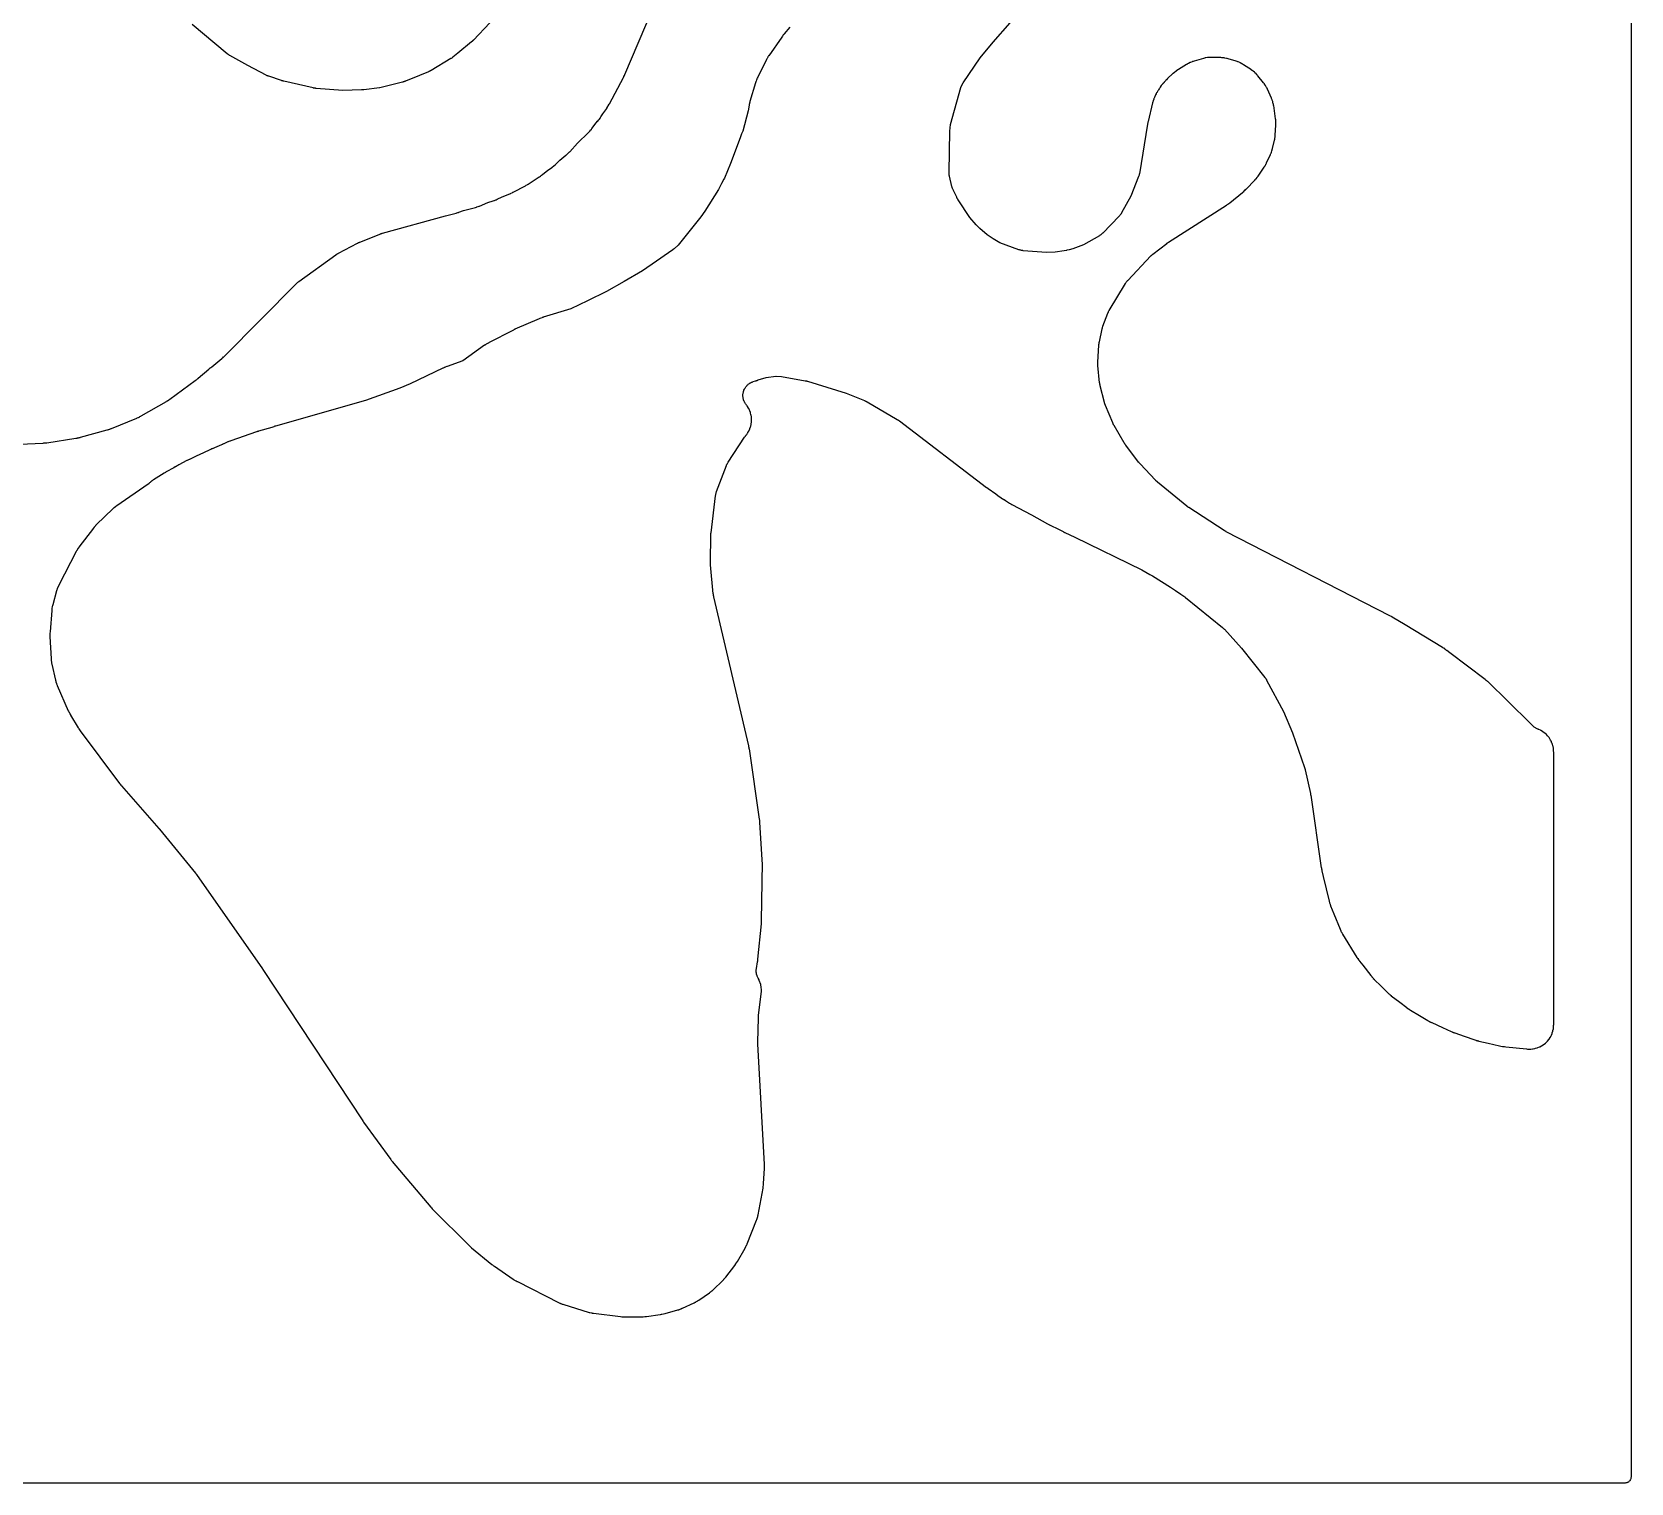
# Model space of a CAD drawing. Header units: millimetres. Extents: x 0 to 300, y 0 to 300.
# Drawn here: x 134.6 to 300, y -0.1 to 150 of the extents above; entities that cross this region are included whole.
import ezdxf

# ---------------------------------------------------------------- set-up
doc = ezdxf.new("R2010")
doc.units = ezdxf.units.MM
doc.layers.add('CUT', color=7, linetype='CONTINUOUS')

msp = doc.modelspace()

# ---------------------------------------------------------------- linework, layer by layer
at = {"layer": 'CUT'}
for points in [[(300.0102, 298.5625), (300.0102, 1.4375), (300.0102, 0.5522), (300.0066, 0.4788), (299.998, 0.4206), (299.9837, 0.3635), (299.9639, 0.3082), (299.9387, 0.255), (299.9085, 0.2046), (299.8735, 0.1573), (299.834, 0.1137), (299.7904, 0.0743), (299.7432, 0.0392), (299.6927, 0.009), (299.6396, -0.0162), (299.5842, -0.036), (299.5271, -0.0503), (299.469, -0.0589), (299.3955, -0.0625), (298.5102, -0.0625), (1.4375, -0.0625)], [(132.5501, 107.3446), (135.7163, 107.4875), (135.7321, 107.4884), (135.8351, 107.4958), (135.8509, 107.4971), (135.855, 107.4975), (135.9797, 107.5097), (135.9955, 107.5115), (136.0976, 107.5242), (136.1133, 107.5264), (139.13, 107.9831), (139.1473, 107.9859), (139.2593, 108.0063), (139.2765, 108.0096), (139.3157, 108.0179), (139.3183, 108.0185), (139.3672, 108.0288), (139.4163, 108.0392), (139.4189, 108.0398), (139.4581, 108.0482), (139.4752, 108.0521), (139.5859, 108.079), (139.6029, 108.0834), (142.3773, 108.8447), (142.395, 108.8498), (142.5094, 108.885), (142.5269, 108.8907), (142.6691, 108.9393), (142.6865, 108.9455), (142.7985, 108.9877), (142.8157, 108.9944), (142.817, 108.995), (145.4455, 110.0774), (145.4634, 110.0852), (145.5791, 110.1373), (145.5967, 110.1456), (145.7396, 110.2156), (145.757, 110.2245), (145.869, 110.284), (145.8861, 110.2934), (148.506, 111.7962), (148.5067, 111.7965), (148.521, 111.805), (148.6131, 111.8613), (148.6272, 111.8702), (148.7408, 111.944), (148.7546, 111.9532), (148.8435, 112.0145), (148.857, 112.0242), (151.4896, 113.9498), (151.5005, 113.958), (151.5708, 114.012), (151.5816, 114.0204), (151.6061, 114.0401), (151.6078, 114.0414), (151.6541, 114.0787), (151.6683, 114.0901), (151.6689, 114.0906), (151.6945, 114.1112), (151.705, 114.1198), (151.7728, 114.1769), (151.7831, 114.1858), (152.87, 115.1447), (153.0282, 115.2505), (153.0529, 115.268), (153.1003, 115.3033), (153.1124, 115.3125), (153.1898, 115.3732), (153.2016, 115.3827), (154.2284, 116.2311), (154.2396, 116.2406), (154.3121, 116.3036), (154.3231, 116.3134), (154.4121, 116.3946), (154.4229, 116.4047), (154.4922, 116.4711), (154.5027, 116.4815), (161.9676, 124.0005), (161.9769, 124.0098), (161.9989, 124.0313), (161.9994, 124.0317), (162.0017, 124.0339), (162.0503, 124.0779), (162.0672, 124.0927), (162.0914, 124.1125), (162.1567, 124.1637), (162.1851, 124.1851), (166.0328, 126.9632), (166.0458, 126.9724), (166.0764, 126.9937), (166.0896, 127.0027), (166.1056, 127.0134), (166.1189, 127.0221), (166.15, 127.0422), (166.1635, 127.0507), (166.179, 127.0603), (166.1926, 127.0685), (166.2244, 127.0875), (166.2382, 127.0955), (166.255, 127.1051), (166.2689, 127.1129), (166.3014, 127.1307), (166.3154, 127.1383), (168.279, 128.1703), (168.2893, 128.1756), (168.3136, 128.188), (168.3241, 128.1932), (168.3368, 128.1995), (168.3474, 128.2046), (168.3719, 128.2164), (168.3825, 128.2213), (168.3947, 128.2269), (168.4053, 128.2318), (168.4302, 128.2428), (168.4409, 128.2475), (168.454, 128.2532), (168.4648, 128.2577), (168.4899, 128.2681), (168.5008, 128.2725), (170.6686, 129.1387), (170.676, 129.1414), (170.6877, 129.1456), (170.715, 129.1553), (170.7268, 129.1593), (170.7403, 129.1639), (170.7521, 129.1678), (170.7797, 129.1767), (170.7915, 129.1804), (170.806, 129.1848), (170.8179, 129.1884), (170.8458, 129.1965), (170.8577, 129.1999), (177.3562, 130.999), (178.4579, 131.2731), (178.4683, 131.2758), (178.5403, 131.2951), (178.5514, 131.2981), (178.6408, 131.3239), (178.6516, 131.3272), (178.7219, 131.3489), (178.7334, 131.3525), (179.2442, 131.5217), (180.4714, 131.8614), (180.4877, 131.8662), (180.593, 131.8986), (180.6092, 131.9038), (180.7402, 131.9482), (180.7562, 131.9539), (180.8596, 131.9922), (180.8754, 131.9983), (181.7581, 132.3541), (182.2873, 132.5293), (182.3053, 132.5356), (182.4213, 132.5781), (182.4391, 132.585), (182.5829, 132.6429), (182.6004, 132.6503), (182.7135, 132.7002), (182.7308, 132.7081), (183.2333, 132.9487), (184.0182, 133.2651), (184.0322, 133.271), (184.1231, 133.3103), (184.137, 133.3165), (184.2498, 133.3688), (184.2636, 133.3754), (184.3523, 133.4193), (184.3659, 133.4262), (185.6299, 134.092), (185.6419, 134.0985), (185.7194, 134.1415), (185.7312, 134.1483), (185.8273, 134.2046), (185.8389, 134.2116), (185.9144, 134.2582), (185.9259, 134.2655), (187.0762, 135.0121), (187.0903, 135.0215), (187.1812, 135.0843), (187.1951, 135.0941), (187.3069, 135.1761), (187.3205, 135.1863), (187.4077, 135.2541), (187.421, 135.2647), (187.9575, 135.7066), (188.4239, 136.0347), (188.4329, 136.0411), (188.4953, 136.0868), (188.5046, 136.0937), (188.545, 136.1245), (188.5641, 136.1397), (188.5783, 136.1514), (188.5842, 136.1561), (188.7014, 136.2533), (188.7192, 136.2686), (188.7496, 136.2958), (188.7578, 136.3033), (188.8137, 136.3554), (188.8227, 136.3639), (189.2001, 136.7302), (189.8311, 137.2499), (189.8471, 137.2636), (189.9496, 137.3542), (189.9651, 137.3684), (190.0896, 137.4865), (190.1046, 137.5013), (190.2005, 137.5989), (190.215, 137.6141), (191.0421, 138.5174), (192.1739, 139.6156), (192.183, 139.6246), (192.2412, 139.6835), (192.2501, 139.6927), (192.2844, 139.7289), (192.3015, 139.7478), (192.4102, 139.873), (192.4266, 139.8926), (192.4576, 139.9316), (192.4655, 139.9416), (192.5158, 140.0076), (192.5234, 140.0178), (192.9445, 140.5949), (193.106, 140.7713), (193.1171, 140.7838), (193.1881, 140.8657), (193.1988, 140.8785), (193.24, 140.9289), (193.2604, 140.9553), (193.3881, 141.1304), (193.4071, 141.1579), (193.4424, 141.2125), (193.4513, 141.2266), (193.5077, 141.3192), (193.5161, 141.3336), (193.634, 141.54), (194.0436, 142.1014), (194.0559, 142.1188), (194.1334, 142.2335), (194.1451, 142.2513), (194.2372, 142.3985), (194.2482, 142.4168), (194.3175, 142.5367), (194.3278, 142.5553), (195.7803, 145.2899), (195.7863, 145.3016), (195.8249, 145.3782), (195.8307, 145.3901), (195.877, 145.4873), (195.8825, 145.4993), (195.9177, 145.5776), (195.923, 145.5897), (198.773, 152.3254)], [(213.007, 150.4855), (212.4084, 149.8026), (212.3975, 149.7897), (212.3273, 149.705), (212.3167, 149.6918), (212.2316, 149.5829), (212.2214, 149.5694), (212.1561, 149.4808), (212.1463, 149.4671), (210.8037, 147.5331), (210.7978, 147.5245), (210.7573, 147.4638), (210.7513, 147.4547), (210.7254, 147.4145), (210.7134, 147.3949), (210.6404, 147.2711), (210.6295, 147.2518), (210.6112, 147.218), (210.6063, 147.2088), (210.5731, 147.1447), (210.5678, 147.1343), (210.5534, 147.1051), (210.5471, 147.0932), (210.541, 147.0812), (209.6482, 145.2736), (209.647, 145.2711), (209.6304, 145.2375), (209.6248, 145.2259), (209.5894, 145.1502), (209.5841, 145.1385), (209.5638, 145.0925), (209.5539, 145.0688), (209.493, 144.9132), (209.4841, 144.889), (209.4678, 144.8415), (209.4637, 144.8292), (209.4383, 144.7496), (209.4346, 144.7373), (208.8684, 142.8223), (208.864, 142.8063), (208.8363, 142.7023), (208.8323, 142.6862), (208.8012, 142.5547), (208.7976, 142.5385), (208.7757, 142.4331), (208.7726, 142.4168), (208.6679, 141.8318), (208.1163, 139.7604), (208.0283, 139.5245), (208.0045, 139.4608), (207.8512, 139.0499), (206.8614, 136.3977), (206.2379, 134.899), (206.1775, 134.7832), (205.9339, 134.3158), (205.8318, 134.1199), (205.6108, 133.6958), (204.2047, 131.4611), (203.7786, 130.8748), (201.4525, 127.9667), (201.0317, 127.5715), (200.9166, 127.4903), (200.8987, 127.4777), (200.4496, 127.161), (199.2075, 126.2848), (197.7483, 125.2894), (195.8589, 124.18), (194.0249, 123.1612), (192.0757, 122.1869), (190.3522, 121.3859), (187.4902, 120.4945), (187.4751, 120.4896), (187.377, 120.4561), (187.362, 120.4508), (187.24, 120.4056), (187.2251, 120.3998), (187.129, 120.3612), (187.1143, 120.3551), (187.0542, 120.3291), (187.0528, 120.3285), (184.5593, 119.2503), (184.5506, 119.2465), (184.4903, 119.2193), (184.481, 119.215), (184.4064, 119.1798), (184.4028, 119.1781), (184.3989, 119.1762), (184.3899, 119.1718), (184.3314, 119.143), (184.3218, 119.1382), (181.8893, 117.8855), (181.8881, 117.8848), (181.8565, 117.8686), (181.8473, 117.8637), (181.7832, 117.8293), (181.7737, 117.8241), (181.7321, 117.8008), (181.7123, 117.7891), (181.5901, 117.7144), (181.5714, 117.7025), (181.5395, 117.6813), (181.5309, 117.6754), (181.4717, 117.6346), (181.4621, 117.6279), (181.4466, 117.6168), (181.4374, 117.6107), (181.4194, 117.5982), (179.1768, 115.9915), (177.5323, 115.4095), (177.5149, 115.403), (177.4026, 115.3594), (177.3855, 115.3524), (177.2826, 115.3086), (177.2489, 115.2954), (177.2281, 115.2867), (177.1922, 115.2711), (177.1825, 115.2667), (177.1159, 115.2362), (177.1052, 115.2311), (173.7265, 113.5995), (172.6447, 113.1571), (169.0954, 111.904), (159.7817, 109.2362), (159.7749, 109.2342), (159.7273, 109.2199), (159.72, 109.2177), (159.6609, 109.1992), (159.6537, 109.1969), (159.6072, 109.1817), (159.5996, 109.1791), (159.3947, 109.109), (158.0332, 108.7171), (158.0257, 108.7149), (157.9737, 108.6992), (157.9657, 108.6967), (157.9012, 108.6763), (157.8934, 108.6737), (157.8427, 108.6568), (157.8344, 108.654), (155.1691, 107.7245), (155.1568, 107.7201), (155.0776, 107.6905), (155.0655, 107.6859), (154.9668, 107.6466), (154.9548, 107.6416), (154.8769, 107.6087), (154.865, 107.6035), (154.4359, 107.4106), (154.4319, 107.4092), (154.4183, 107.4039), (154.3078, 107.3601), (154.2944, 107.3545), (154.2073, 107.3175), (154.1939, 107.3116), (153.4876, 106.9905), (153.3211, 106.9283), (153.3075, 106.9231), (153.2199, 106.8879), (153.2065, 106.8823), (153.0976, 106.8355), (153.0843, 106.8296), (152.9985, 106.7902), (152.9853, 106.784), (152.3438, 106.4706), (152.3346, 106.4664), (151.5876, 106.1308), (151.5775, 106.1261), (151.5076, 106.0931), (151.4969, 106.0879), (151.4416, 106.0605), (150.8721, 105.8016), (150.8627, 105.7972), (150.7977, 105.7663), (150.7877, 105.7615), (150.7075, 105.7215), (150.6978, 105.7165), (150.6349, 105.6838), (150.6246, 105.6783), (149.8, 105.2279), (149.6924, 105.1754), (149.6814, 105.1698), (149.6101, 105.1332), (149.5992, 105.1275), (149.5108, 105.0796), (149.5, 105.0737), (149.4303, 105.0341), (149.4196, 105.028), (149.2605, 104.9333), (148.4657, 104.4992), (148.458, 104.4949), (148.4045, 104.4647), (148.3963, 104.46), (148.3303, 104.4213), (148.3223, 104.4165), (148.2706, 104.3851), (148.2622, 104.3799), (147.1786, 103.697), (147.166, 103.6888), (147.0846, 103.6346), (147.0722, 103.6261), (147.0242, 103.5924), (147, 103.5745), (146.9382, 103.5262), (146.9079, 103.504), (146.8629, 103.4674), (146.8481, 103.4559), (146.8026, 103.4166), (146.7519, 103.3681), (146.7261, 103.3451), (146.6848, 103.3043), (146.6823, 103.3016), (146.6652, 103.2852), (146.6238, 103.2415), (146.6194, 103.2363), (143.3621, 101.0011), (143.3521, 100.994), (143.287, 100.9473), (143.277, 100.94), (143.2385, 100.9112), (143.219, 100.896), (143.0949, 100.7949), (143.0761, 100.7789), (143.0401, 100.747), (143.0309, 100.7388), (142.9721, 100.6844), (142.9631, 100.676), (141.2813, 99.0591), (141.2736, 99.0515), (141.2197, 98.9978), (141.2117, 98.9897), (141.1771, 98.9538), (141.1607, 98.9362), (141.061, 98.8243), (141.046, 98.8068), (141.0204, 98.7758), (141.0136, 98.7674), (140.9668, 98.7085), (140.9593, 98.6988), (139.4544, 96.7228), (139.4466, 96.7123), (139.3968, 96.6439), (139.3892, 96.6333), (139.3602, 96.5915), (139.3458, 96.5698), (139.2554, 96.4269), (139.2419, 96.4046), (139.2166, 96.3605), (139.2103, 96.3491), (139.1698, 96.2748), (139.1637, 96.2633), (137.3703, 92.7952), (137.3634, 92.7814), (137.3197, 92.6913), (137.3131, 92.6773), (137.2883, 92.6226), (137.2763, 92.5942), (137.2031, 92.4079), (137.1925, 92.3789), (137.1734, 92.3219), (137.1687, 92.3072), (137.1394, 92.2115), (137.135, 92.1967), (136.7377, 90.771), (136.734, 90.757), (136.7109, 90.6656), (136.7075, 90.6515), (136.695, 90.5963), (136.6892, 90.5679), (136.6564, 90.3825), (136.652, 90.3538), (136.6449, 90.2976), (136.6432, 90.2832), (136.6336, 90.1895), (136.6323, 90.1751), (136.4589, 87.9712), (136.4577, 87.9523), (136.4519, 87.8292), (136.4513, 87.8103), (136.449, 87.6558), (136.449, 87.6368), (136.451, 87.5136), (136.4516, 87.4947), (136.562, 85.1894), (136.5628, 85.176), (136.569, 85.0891), (136.57, 85.0757), (136.5749, 85.0236), (136.578, 84.9969), (136.6018, 84.8243), (136.6061, 84.7979), (136.6155, 84.7463), (136.6181, 84.7332), (136.6358, 84.6478), (136.6387, 84.6347), (137.021, 82.9772), (137.0242, 82.9636), (137.0466, 82.876), (137.0502, 82.8626), (137.0649, 82.8102), (137.073, 82.7836), (137.1298, 82.6119), (137.1391, 82.5857), (137.1586, 82.5349), (137.1637, 82.522), (137.198, 82.4383), (137.2034, 82.4255), (138.3514, 79.8005), (138.3596, 79.7824), (138.4152, 79.6661), (138.424, 79.6483), (138.4984, 79.5048), (138.5079, 79.4873), (138.5709, 79.3749), (138.5809, 79.3578), (139.3843, 78.0311), (139.3919, 78.0189), (139.4423, 77.94), (139.4502, 77.928), (139.5158, 77.8306), (139.5239, 77.8187), (139.578, 77.7424), (139.5865, 77.7307), (143.6458, 72.2838), (143.6534, 72.2738), (143.7033, 72.2097), (143.7111, 72.1999), (143.7755, 72.1207), (143.7835, 72.111), (143.836, 72.049), (143.8442, 72.0396), (147.7303, 67.643), (147.7384, 67.6337), (147.7464, 67.6245), (147.7562, 67.6131), (147.7626, 67.6057), (147.7723, 67.5942), (147.7769, 67.5887), (147.7801, 67.5849), (147.788, 67.5753), (147.7913, 67.5712), (151.5095, 63.0112), (151.5137, 63.0059), (151.5236, 62.9937), (151.5278, 62.9884), (151.5378, 62.9758), (151.5429, 62.9692), (151.5547, 62.954), (151.5598, 62.9474), (151.5656, 62.9398), (151.5706, 62.9332), (151.5821, 62.9177), (151.5871, 62.911), (151.5895, 62.9076), (151.5953, 62.8997), (151.6087, 62.881), (151.6143, 62.873), (158.4455, 53.1067), (158.4534, 53.0954), (158.4602, 53.0855), (158.4647, 53.0788), (158.4756, 53.0627), (158.4802, 53.0557), (168.8062, 37.3884), (168.8097, 37.3831), (168.8346, 37.3462), (168.8385, 37.3406), (168.87, 37.2949), (168.8739, 37.2894), (168.8992, 37.2536), (168.9034, 37.2478), (171.7002, 33.3957), (171.7063, 33.3875), (171.7493, 33.3304), (171.756, 33.3216), (171.8109, 33.2514), (171.8176, 33.243), (171.862, 33.1883), (171.8694, 33.1794), (175.8441, 28.4677), (175.8528, 28.4577), (175.9095, 28.3934), (175.9183, 28.3836), (175.9913, 28.3045), (176.0003, 28.2949), (176.0598, 28.2331), (176.0691, 28.2237), (179.8164, 24.5014), (179.8264, 24.4917), (179.8922, 24.4293), (179.9025, 24.4198), (179.9869, 24.3434), (179.9973, 24.3342), (180.0659, 24.2749), (180.0766, 24.2659), (182.1624, 22.5478), (182.1726, 22.5396), (182.2397, 22.4868), (182.2501, 22.4788), (182.3357, 22.4143), (182.3462, 22.4065), (182.4155, 22.3567), (182.4263, 22.3492), (184.3616, 21.0209), (184.3785, 21.0097), (184.4899, 20.9387), (184.5072, 20.928), (184.6498, 20.8437), (184.6675, 20.8337), (184.7834, 20.7704), (184.8014, 20.7609), (189.1283, 18.5848), (189.1395, 18.5793), (189.2126, 18.5444), (189.2239, 18.5391), (189.2683, 18.5191), (189.2912, 18.5093), (189.4414, 18.4488), (189.4647, 18.44), (189.5106, 18.4237), (189.5224, 18.4196), (189.5993, 18.3941), (189.6111, 18.3903), (192.1203, 17.6146), (192.133, 17.6108), (192.2162, 17.5871), (192.229, 17.5836), (192.2793, 17.5705), (192.3052, 17.5643), (192.4741, 17.5281), (192.5003, 17.5231), (192.5515, 17.5145), (192.5646, 17.5124), (192.6502, 17.4999), (192.6634, 17.4982), (195.4688, 17.1528), (195.4872, 17.1508), (195.6072, 17.1398), (195.6257, 17.1384), (195.7767, 17.1292), (195.7952, 17.1284), (195.9157, 17.1248), (195.9342, 17.1245), (197.6432, 17.1265), (197.6634, 17.1269), (197.7949, 17.1315), (197.8151, 17.1325), (197.9798, 17.1438), (198, 17.1456), (198.1308, 17.159), (198.1509, 17.1614), (199.5755, 17.3566), (199.5959, 17.3597), (199.7288, 17.3826), (199.7491, 17.3865), (199.9147, 17.421), (199.9349, 17.4255), (200.0658, 17.4576), (200.0859, 17.4628), (201.4032, 17.8337), (201.4148, 17.8371), (201.4899, 17.8599), (201.5014, 17.8635), (201.5463, 17.8781), (201.5691, 17.886), (201.7162, 17.9406), (201.7387, 17.9494), (201.7823, 17.9676), (201.7934, 17.9723), (201.8652, 18.004), (201.8762, 18.009), (203.1071, 18.5816), (203.1187, 18.5872), (203.1942, 18.6243), (203.2057, 18.6301), (203.2506, 18.6534), (203.2733, 18.6658), (203.419, 18.7495), (203.4412, 18.7629), (203.4839, 18.79), (203.4947, 18.797), (203.5647, 18.8435), (203.5754, 18.8508), (204.6632, 19.6076), (204.6722, 19.614), (204.7349, 19.6594), (204.7441, 19.6662), (204.7846, 19.6967), (204.8038, 19.7118), (204.9217, 19.8084), (204.9396, 19.8236), (204.9701, 19.8507), (204.9783, 19.8581), (205.0346, 19.9099), (205.0436, 19.9184), (206.0533, 20.8869), (206.0609, 20.8943), (206.1132, 20.9463), (206.1209, 20.9541), (206.1546, 20.9889), (206.1705, 21.0059), (206.2676, 21.1141), (206.2822, 21.131), (206.3071, 21.1609), (206.3138, 21.1691), (206.3595, 21.226), (206.3668, 21.2353), (207.2875, 22.43), (207.2993, 22.4458), (207.3735, 22.5489), (207.3847, 22.565), (207.4736, 22.6974), (207.4842, 22.7138), (207.5516, 22.8216), (207.5617, 22.8383), (208.3758, 24.2402), (208.381, 24.2494), (208.4171, 24.3141), (208.4224, 24.3238), (208.4453, 24.3667), (208.4559, 24.3876), (208.5195, 24.5189), (208.5289, 24.5394), (208.5446, 24.5752), (208.5488, 24.5849), (208.577, 24.6525), (208.5815, 24.6635), (209.5448, 27.104), (209.55, 27.1176), (209.5825, 27.2062), (209.5873, 27.2198), (209.6055, 27.2735), (209.6142, 27.3012), (209.6661, 27.4825), (209.6735, 27.5106), (209.6864, 27.5657), (209.6896, 27.5799), (209.7089, 27.6722), (209.7117, 27.6865), (210.2185, 30.4344), (210.2216, 30.4531), (210.2401, 30.5751), (210.2427, 30.5939), (210.2611, 30.7476), (210.2631, 30.7665), (210.2738, 30.8895), (210.2752, 30.9084), (210.3619, 32.4626), (210.3626, 32.479), (210.3657, 32.5861), (210.3659, 32.6026), (210.366, 32.737), (210.3658, 32.7535), (210.3629, 32.8605), (210.3623, 32.877), (209.6866, 45.3551), (209.6862, 45.3619), (209.6855, 45.3779), (209.6852, 45.3848), (209.6845, 45.4012), (209.6843, 45.4096), (209.6837, 45.4292), (209.6835, 45.4377), (209.6833, 45.4474), (209.6831, 45.4558), (209.6829, 45.4756), (209.6829, 45.484), (209.6829, 45.4884), (209.6829, 45.4983), (209.6831, 45.5216), (209.6833, 45.5316), (209.7355, 48.0426), (209.7358, 48.0541), (209.7367, 48.0807), (209.7372, 48.0921), (209.7378, 48.1058), (209.7384, 48.1171), (209.74, 48.1435), (209.7407, 48.1547), (209.7416, 48.1678), (209.7425, 48.1791), (209.7447, 48.2055), (209.7458, 48.2168), (209.7471, 48.2306), (209.7483, 48.2419), (209.7511, 48.2682), (209.7524, 48.2794), (210.0263, 50.5175), (210.028, 50.5326), (210.0375, 50.6312), (210.0388, 50.6464), (210.043, 50.7057), (210.0444, 50.7362), (210.0483, 50.9314), (210.0465, 50.9923), (210.0308, 51.1843), (210.0228, 51.2447), (209.9877, 51.4341), (209.9736, 51.4933), (209.9195, 51.6782), (209.8995, 51.7357), (209.8269, 51.9141), (209.8012, 51.9693), (209.698, 52.1637), (209.679, 52.2016), (209.6459, 52.2718), (209.6135, 52.3501), (209.5943, 52.4031), (209.5693, 52.484), (209.5552, 52.5387), (209.538, 52.6216), (209.5291, 52.6773), (209.5197, 52.7615), (209.5161, 52.8178), (209.5146, 52.9024), (209.5163, 52.9588), (209.5229, 53.0433), (209.5325, 53.1203), (209.5387, 53.1622), (209.6543, 53.8295), (209.6599, 53.8622), (209.6607, 53.8668), (209.666, 53.8989), (209.6668, 53.9036), (209.6685, 53.9149), (209.6701, 53.9257), (209.6801, 53.9977), (209.6815, 54.0082), (209.6859, 54.0447), (209.6867, 54.052), (209.6912, 54.0935), (209.6919, 54.1004), (210.0454, 57.7692), (210.0465, 57.7815), (210.0525, 57.8614), (210.0533, 57.8737), (210.0589, 57.9742), (210.0594, 57.9865), (210.0622, 58.0667), (210.0625, 58.079), (210.0625, 58.0791), (210.1459, 64.11), (210.146, 64.1208), (210.1457, 64.1959), (210.1455, 64.2075), (210.1433, 64.3011), (210.1429, 64.3125), (210.1398, 64.3864), (210.1392, 64.3985), (209.8963, 68.2723), (209.8954, 68.2847), (209.8887, 68.3646), (209.8876, 68.3769), (209.8771, 68.4771), (209.8757, 68.4894), (209.8658, 68.569), (209.8641, 68.5812), (208.8027, 75.8528), (208.8007, 75.8655), (208.7869, 75.9476), (208.7846, 75.9602), (208.7651, 76.0629), (208.7626, 76.0755), (208.7453, 76.157), (208.7425, 76.1695), (205.1251, 91.5933), (205.1218, 91.6078), (205.1144, 91.6418), (205.1114, 91.6564), (205.1078, 91.6742), (205.105, 91.6888), (205.0988, 91.723), (205.0962, 91.7377), (205.0919, 91.7637), (205.0896, 91.7785), (205.0845, 91.8129), (205.0824, 91.8276), (205.08, 91.8456), (205.0782, 91.8604), (205.0742, 91.895), (205.0727, 91.9098), (204.7792, 94.898), (204.778, 94.9111), (204.7755, 94.9417), (204.7745, 94.9548), (204.7734, 94.9708), (204.7726, 94.9839), (204.7709, 95.0146), (204.7703, 95.0277), (204.7694, 95.051), (204.7689, 95.0641), (204.7682, 95.0948), (204.768, 95.108), (204.7678, 95.124), (204.7678, 95.1371), (204.7679, 95.1678), (204.768, 95.181), (204.8209, 97.9578), (204.8212, 97.9694), (204.822, 97.9963), (204.8225, 98.0078), (204.8231, 98.0219), (204.8237, 98.0334), (204.8252, 98.0603), (204.826, 98.0718), (204.8274, 98.0922), (204.8283, 98.1037), (204.8305, 98.1306), (204.8316, 98.1421), (204.8329, 98.1561), (204.8341, 98.1676), (204.837, 98.1944), (204.8383, 98.2058), (205.3059, 102.0313), (205.3076, 102.0446), (205.3106, 102.0666), (205.3195, 102.1195), (205.3372, 102.2085), (205.3459, 102.2477), (205.3469, 102.2517), (205.3573, 102.2905), (205.3829, 102.3776), (205.3995, 102.4286), (205.407, 102.4495), (205.4116, 102.4621), (206.4241, 105.1529), (206.4286, 105.1646), (206.4362, 105.1841), (206.4559, 105.2305), (206.4915, 105.308), (206.508, 105.3421), (206.5097, 105.3455), (206.5276, 105.3788), (206.5696, 105.4531), (206.5955, 105.4963), (206.6068, 105.5139), (206.6137, 105.5245), (208.312, 108.095), (208.3174, 108.103), (208.3264, 108.1164), (208.3489, 108.148), (208.388, 108.2008), (208.4056, 108.2239), (208.4452, 108.2738), (208.4481, 108.2775), (208.4679, 108.3029), (208.471, 108.3069), (208.5112, 108.3593), (208.5264, 108.3801), (208.6221, 108.5168), (208.6364, 108.5382), (208.6368, 108.5388), (208.6518, 108.5636), (208.7442, 108.7251), (208.7705, 108.7768), (208.8458, 108.9441), (208.867, 108.9981), (208.9258, 109.1719), (208.9417, 109.2277), (208.9834, 109.4064), (208.9939, 109.4635), (209.0181, 109.6454), (209.023, 109.7032), (209.0296, 109.8865), (209.0288, 109.9446), (209.0177, 110.1277), (209.0113, 110.1854), (208.9825, 110.3666), (208.9706, 110.4234), (208.9245, 110.601), (208.9072, 110.6564), (208.844, 110.8286), (208.8215, 110.8821), (208.742, 111.0475), (208.7143, 111.0985), (208.6193, 111.2554), (208.5868, 111.3035), (208.5749, 111.3195), (208.5684, 111.3282), (208.5378, 111.3692), (208.5216, 111.3908), (208.4637, 111.4684), (208.4413, 111.5), (208.433, 111.5114), (208.4175, 111.5323), (208.3672, 111.6075), (208.3363, 111.6591), (208.2939, 111.7389), (208.2683, 111.7934), (208.2341, 111.877), (208.2141, 111.9338), (208.1885, 112.0204), (208.1743, 112.0789), (208.1575, 112.1677), (208.1492, 112.2273), (208.1414, 112.3173), (208.1392, 112.3775), (208.1404, 112.4678), (208.1442, 112.5279), (208.1545, 112.6177), (208.1643, 112.677), (208.1836, 112.7653), (208.1993, 112.8234), (208.2273, 112.9094), (208.2488, 112.9656), (208.2853, 113.0482), (208.3123, 113.102), (208.3569, 113.1806), (208.3892, 113.2314), (208.4414, 113.3051), (208.4786, 113.3524), (208.538, 113.4206), (208.5797, 113.4639), (208.6457, 113.5257), (208.6916, 113.5646), (208.7633, 113.6195), (208.8129, 113.6536), (208.8898, 113.7011), (208.9426, 113.73), (209.0239, 113.7695), (209.0793, 113.793), (209.1641, 113.8242), (209.2107, 113.8386), (209.2125, 113.8392), (209.4472, 113.9129), (209.5016, 113.9329), (209.5545, 113.9553), (209.6053, 113.974), (209.6175, 113.9784), (209.6462, 113.9885), (209.6585, 113.9927), (209.6731, 113.9976), (209.6853, 114.0016), (209.714, 114.0107), (209.7263, 114.0145), (210.5363, 114.2603), (211.5308, 114.3896), (211.5419, 114.391), (211.557, 114.3928), (211.5621, 114.3932), (212.1131, 114.3623), (214.5935, 113.9369), (214.6035, 113.9351), (214.6269, 113.9308), (214.637, 113.9289), (214.6492, 113.9266), (214.6592, 113.9246), (214.6712, 113.9221), (214.6817, 113.9196), (214.6931, 113.9169), (214.7061, 113.9136), (214.7174, 113.9107), (214.7438, 113.9038), (214.7551, 113.9007), (214.7689, 113.8969), (214.7801, 113.8938), (214.8063, 113.8861), (214.8175, 113.8828), (218.8196, 112.6634), (220.7235, 111.8729), (220.7374, 111.867), (220.7698, 111.8529), (220.7836, 111.8468), (220.8004, 111.8391), (220.8142, 111.8327), (220.8461, 111.8176), (220.8597, 111.811), (220.8752, 111.8032), (220.8887, 111.7964), (220.9201, 111.7802), (220.9335, 111.7731), (220.9497, 111.7643), (220.963, 111.757), (220.9938, 111.7398), (221.001, 111.7356), (224.0925, 109.9306), (224.1044, 109.9235), (224.1321, 109.9068), (224.1439, 109.8996), (224.1582, 109.8906), (224.1699, 109.8832), (224.197, 109.8656), (224.2086, 109.858), (224.2218, 109.8491), (224.2332, 109.8413), (224.2598, 109.8229), (224.2712, 109.8149), (224.2849, 109.8051), (224.2961, 109.797), (224.3221, 109.7778), (224.3332, 109.7694), (233.3482, 102.8931), (233.3542, 102.8886), (233.3957, 102.8578), (233.4021, 102.8531), (233.4543, 102.8153), (233.4607, 102.8107), (233.5024, 102.7814), (233.5092, 102.7767), (234.3046, 102.2337), (234.6927, 101.9366), (234.7103, 101.9237), (234.826, 101.8416), (234.844, 101.8293), (234.9927, 101.7318), (235.0111, 101.7202), (235.1325, 101.6467), (235.1513, 101.6358), (235.309, 101.5481), (235.6051, 101.3459), (235.6192, 101.3366), (235.7109, 101.2776), (235.7252, 101.2688), (235.8424, 101.198), (235.8569, 101.1895), (235.9518, 101.1358), (235.9665, 101.1278), (237.9886, 100.0568), (239.6524, 99.1309), (239.6593, 99.1271), (239.7069, 99.1014), (239.7143, 99.0975), (239.7742, 99.0663), (239.7815, 99.0625), (239.8291, 99.0385), (239.8369, 99.0346), (240.838, 98.5477), (241.2587, 98.3249), (241.265, 98.3216), (241.3087, 98.2991), (241.3155, 98.2957), (241.3704, 98.2683), (241.377, 98.265), (241.4207, 98.2439), (241.4278, 98.2405), (242.4807, 97.7487), (249.3961, 94.3852), (250.2426, 93.9052), (250.4447, 93.7906), (250.4499, 93.7877), (250.5085, 93.7544), (252.3759, 92.5941), (252.8888, 92.2362), (253.4448, 91.8482), (253.8464, 91.5679), (253.93, 91.5096), (257.7451, 88.4157), (257.7504, 88.4114), (257.7626, 88.4013), (257.7649, 88.3994), (257.7883, 88.3794), (257.8344, 88.3384), (257.85, 88.3241), (257.8711, 88.3035), (257.9259, 88.2479), (257.9489, 88.2236), (259.7163, 86.2899), (262.1421, 83.2327), (262.1515, 83.2206), (262.1732, 83.1922), (262.1824, 83.18), (262.1935, 83.165), (262.2025, 83.1526), (262.2233, 83.1235), (262.2321, 83.111), (262.2391, 83.1007), (262.243, 83.0945), (262.2509, 83.0816), (262.2692, 83.0513), (262.2769, 83.0383), (262.2861, 83.0223), (262.2936, 83.0091), (262.3108, 82.9782), (262.3181, 82.9649), (264.0427, 79.7425), (265.0055, 77.5227), (266.2346, 73.9329), (266.2386, 73.9208), (266.2478, 73.8927), (266.2517, 73.8806), (266.2562, 73.8659), (266.2599, 73.8537), (266.2683, 73.8254), (266.2718, 73.8132), (266.2758, 73.7992), (266.2791, 73.7869), (266.2867, 73.7584), (266.2899, 73.7461), (266.2936, 73.7311), (266.2966, 73.7188), (266.3007, 73.7012), (266.8426, 71.2469), (266.844, 71.2405), (266.8472, 71.2254), (266.8486, 71.2189), (266.8517, 71.2037), (266.8533, 71.1958), (266.8569, 71.1773), (266.8584, 71.1694), (266.8601, 71.1603), (266.8616, 71.1523), (266.8649, 71.1337), (266.8662, 71.1258), (266.8669, 71.1218), (266.8685, 71.1123), (266.8719, 71.0903), (266.8734, 71.0808), (267.973, 63.5746), (267.9751, 63.5614), (267.9896, 63.4758), (267.992, 63.4627), (268.0126, 63.3556), (268.0152, 63.3425), (268.0335, 63.2576), (268.0365, 63.2446), (268.1747, 62.6662), (268.7863, 60.0981), (268.7888, 60.0878), (268.8073, 60.0158), (268.8102, 60.005), (268.8232, 59.9581), (268.8299, 59.9355), (268.8744, 59.7961), (268.8797, 59.7807), (268.883, 59.7702), (268.8904, 59.7487), (268.9038, 59.7116), (268.9076, 59.7016), (268.9341, 59.6325), (268.9385, 59.6213), (269.2784, 58.7852), (269.9145, 57.213), (269.9193, 57.2014), (269.9514, 57.1267), (269.9565, 57.1153), (269.9767, 57.0707), (269.9875, 57.0482), (270.0034, 57.0168), (270.0047, 57.014), (270.0339, 56.9564), (270.0608, 56.9031), (270.0622, 56.9006), (270.0775, 56.8703), (270.0892, 56.8484), (270.1128, 56.8061), (270.119, 56.7953), (270.1598, 56.7258), (270.1662, 56.7152), (271.6553, 54.2949), (271.6643, 54.2807), (271.724, 54.1895), (271.7334, 54.1755), (271.8115, 54.0632), (271.8213, 54.0495), (271.8331, 54.0335), (271.8415, 54.0218), (271.9076, 53.9325), (271.9179, 53.9189), (272.2547, 53.4896), (273.0886, 52.4228), (273.1007, 52.4078), (273.181, 52.3116), (273.1936, 52.297), (273.223, 52.2641), (273.225, 52.2618), (273.2383, 52.2468), (273.2982, 52.1796), (273.3076, 52.1694), (273.3302, 52.1441), (273.3434, 52.1299), (273.4302, 52.0389), (273.4438, 52.0251), (274.1699, 51.312), (274.8203, 50.6701), (274.8337, 50.6573), (274.9218, 50.5756), (274.9355, 50.5632), (274.9603, 50.5416), (274.9697, 50.5333), (275.0258, 50.4845), (275.0492, 50.4641), (275.0532, 50.4608), (275.0833, 50.4347), (275.0974, 50.4228), (275.1902, 50.347), (275.2047, 50.3356), (276.078, 49.667), (276.8123, 49.1024), (276.8261, 49.0921), (276.9161, 49.0269), (276.9301, 49.017), (276.9562, 48.9992), (276.9648, 48.9932), (277.0201, 48.9557), (277.0455, 48.9384), (277.0495, 48.9357), (277.08, 48.915), (277.0943, 48.9056), (277.1879, 48.8459), (277.2024, 48.8369), (278.1392, 48.2759), (278.9963, 47.7606), (279.0105, 47.7523), (279.1035, 47.6998), (279.1179, 47.6919), (279.1453, 47.6774), (279.1536, 47.6729), (279.2134, 47.6414), (279.2364, 47.6292), (279.2396, 47.6276), (279.2719, 47.6106), (279.2865, 47.6032), (279.3821, 47.5561), (279.3969, 47.549), (280.499, 47.0432), (281.389, 46.6331), (281.4026, 46.6271), (281.4916, 46.5887), (281.5054, 46.583), (281.5332, 46.5718), (281.5392, 46.5693), (281.5838, 46.5515), (281.6182, 46.5376), (281.6229, 46.5358), (281.6521, 46.5242), (281.666, 46.5188), (281.7567, 46.4851), (281.7707, 46.4801), (282.7515, 46.1431), (283.84, 45.7673), (283.8549, 45.7624), (283.9516, 45.7318), (283.9665, 45.7273), (283.9992, 45.7179), (284.0032, 45.7167), (284.0331, 45.7081), (284.089, 45.692), (284.0965, 45.69), (284.1259, 45.6815), (284.141, 45.6774), (284.2394, 45.652), (284.2546, 45.6483), (285.2363, 45.4219), (286.4001, 45.1515), (286.4182, 45.1475), (286.5361, 45.1239), (286.5544, 45.1206), (286.7032, 45.0955), (286.7215, 45.0928), (286.7421, 45.09), (286.7474, 45.0891), (286.7664, 45.0863), (286.8303, 45.0779), (286.8407, 45.0765), (286.8464, 45.0758), (286.8906, 45.07), (286.9097, 45.0678), (287.077, 45.0513), (289.186, 44.8293), (289.2007, 44.8279), (289.2965, 44.8202), (289.3112, 44.8192), (289.3689, 44.816), (289.3984, 44.8151), (289.5879, 44.8139), (289.647, 44.8165), (289.8331, 44.8337), (289.8916, 44.842), (290.0751, 44.8775), (290.1325, 44.8915), (290.3117, 44.9449), (290.3674, 44.9645), (290.5404, 45.0352), (290.594, 45.0602), (290.7592, 45.1476), (290.81, 45.1778), (290.9658, 45.281), (291.0134, 45.3161), (291.1583, 45.4341), (291.2023, 45.4737), (291.3348, 45.6054), (291.3747, 45.6491), (291.4936, 45.7932), (291.529, 45.8406), (291.6332, 45.9958), (291.6637, 46.0464), (291.7521, 46.2111), (291.7775, 46.2645), (291.8493, 46.437), (291.8693, 46.4926), (291.9237, 46.6714), (291.9381, 46.7288), (291.9747, 46.912), (291.9835, 46.9705), (292.0021, 47.1591), (292.0043, 47.1886), (292.0071, 47.2462), (292.0077, 47.261), (292.01, 47.3571), (292.0102, 47.3718), (292.0102, 75.4954), (292.0101, 75.5096), (292.0079, 75.6022), (292.0073, 75.6164), (292.0047, 75.672), (292.0027, 75.7004), (291.9854, 75.8822), (291.9773, 75.9386), (291.9433, 76.1155), (291.9298, 76.1709), (291.8792, 76.3437), (291.8606, 76.3976), (291.7938, 76.5649), (291.7702, 76.6167), (291.6878, 76.7769), (291.6594, 76.8263), (291.5622, 76.978), (291.5292, 77.0244), (291.4181, 77.1662), (291.3808, 77.2093), (291.2567, 77.3399), (291.2156, 77.3792), (291.0797, 77.4975), (291.0349, 77.5328), (290.8884, 77.6376), (290.8406, 77.6685), (290.6848, 77.7589), (290.6342, 77.7851), (290.4683, 77.8614), (290.4421, 77.8727), (290.4275, 77.8786), (290.4171, 77.8828), (290.3557, 77.9081), (290.3161, 77.9256), (290.2443, 77.9593), (290.1677, 77.9998), (290.1182, 78.0292), (290.0459, 78.0769), (289.9994, 78.111), (289.932, 78.1654), (289.8728, 78.2182), (289.8412, 78.2478), (287.0433, 80.9933), (285.4338, 82.595), (285.4192, 82.609), (285.3233, 82.6983), (285.3083, 82.7118), (285.1842, 82.8196), (285.1688, 82.8326), (285.0671, 82.9152), (285.0512, 82.9277), (285.0407, 82.9356), (285.0341, 82.9412), (284.9367, 83.0198), (284.9216, 83.0317), (281.2512, 85.8077), (280.9557, 86.0317), (280.9433, 86.0409), (280.9371, 86.0453), (280.8482, 86.1126), (280.8356, 86.1218), (280.7529, 86.181), (280.7401, 86.19), (280.6344, 86.2616), (280.6213, 86.2702), (280.5357, 86.325), (280.5224, 86.3333), (276.6298, 88.6837), (275.2961, 89.4942), (275.2875, 89.4994), (275.2268, 89.5348), (275.2175, 89.5402), (275.1411, 89.583), (275.1318, 89.5881), (275.0709, 89.6209), (275.0609, 89.6262), (258.1406, 98.319), (258.1306, 98.3242), (258.1075, 98.3365), (258.0976, 98.3418), (258.0855, 98.3484), (258.0757, 98.3538), (258.0529, 98.3667), (258.0431, 98.3723), (258.0319, 98.3787), (258.0222, 98.3844), (257.9997, 98.3978), (257.99, 98.4037), (257.9783, 98.4108), (257.9688, 98.4167), (257.9466, 98.4307), (257.9371, 98.4368), (254.2721, 100.8092), (254.2615, 100.8161), (254.237, 100.8325), (254.2265, 100.8396), (254.2138, 100.8484), (254.2034, 100.8556), (254.1793, 100.8727), (254.169, 100.8801), (254.1573, 100.8886), (254.1471, 100.8962), (254.1235, 100.9139), (254.1135, 100.9216), (254.1013, 100.931), (254.0913, 100.9389), (254.0682, 100.9573), (254.0584, 100.9652), (251.023, 103.4549), (251.0119, 103.4641), (250.9862, 103.4859), (250.9752, 103.4953), (250.962, 103.5069), (250.9512, 103.5165), (250.9262, 103.5392), (250.9156, 103.5489), (250.9034, 103.5602), (250.893, 103.5702), (250.8687, 103.5936), (250.8584, 103.6037), (250.8459, 103.6161), (250.8358, 103.6264), (250.8123, 103.6506), (250.8023, 103.661), (249.2269, 105.3337), (249.2187, 105.3424), (249.1999, 105.363), (249.1918, 105.3719), (249.1821, 105.3828), (249.1742, 105.3918), (249.1558, 105.4129), (249.148, 105.422), (249.1391, 105.4325), (249.1314, 105.4417), (249.1137, 105.4633), (249.1061, 105.4726), (249.097, 105.484), (249.0895, 105.4934), (249.0724, 105.5155), (249.065, 105.525), (247.7414, 107.27), (247.7333, 107.2809), (247.7144, 107.3065), (247.7064, 107.3175), (247.6968, 107.3311), (247.689, 107.3422), (247.6709, 107.3684), (247.6633, 107.3797), (247.6546, 107.3927), (247.6471, 107.4041), (247.6299, 107.4308), (247.6226, 107.4423), (247.6138, 107.4564), (247.6067, 107.468), (247.5903, 107.4952), (247.5833, 107.5069), (246.5308, 109.3121), (246.5234, 109.3251), (246.5063, 109.3555), (246.4991, 109.3686), (246.4905, 109.3847), (246.4835, 109.3979), (246.4674, 109.4289), (246.4607, 109.4422), (246.453, 109.4576), (246.4465, 109.471), (246.4315, 109.5025), (246.4251, 109.5161), (246.4176, 109.5327), (246.4115, 109.5463), (246.3975, 109.5783), (246.3917, 109.592), (245.6474, 111.3775), (245.6414, 111.3925), (245.6275, 111.4275), (245.6217, 111.4426), (245.6148, 111.461), (245.6092, 111.4762), (245.5966, 111.5117), (245.5913, 111.527), (245.5855, 111.5445), (245.5805, 111.5599), (245.5692, 111.5958), (245.5644, 111.6113), (245.5589, 111.6302), (245.5544, 111.6457), (245.5444, 111.682), (245.5402, 111.6976), (245.1023, 113.4032), (245.0985, 113.4188), (245.0898, 113.4551), (245.0863, 113.4707), (245.0821, 113.4898), (245.0788, 113.5055), (245.0715, 113.5421), (245.0684, 113.5578), (245.0652, 113.5758), (245.0624, 113.5916), (245.0564, 113.6285), (245.0539, 113.6443), (245.0511, 113.6636), (245.049, 113.6795), (245.0442, 113.7165), (245.0424, 113.7324), (244.8464, 115.5229), (244.8454, 115.5329), (244.8438, 115.5484), (244.8417, 115.5741), (244.8393, 115.6086), (244.8377, 115.6393), (244.8368, 115.6636), (244.8365, 115.6775), (244.8364, 115.6827), (244.8363, 115.7129), (244.8372, 115.7799), (244.8387, 115.8201), (244.8395, 115.8337), (244.8401, 115.8437), (244.9631, 117.6041), (244.9644, 117.6202), (244.9677, 117.6579), (244.9693, 117.674), (244.9714, 117.6937), (244.9732, 117.7098), (244.9779, 117.7473), (244.98, 117.7634), (244.9827, 117.7817), (244.9851, 117.7977), (244.9911, 117.8351), (244.9938, 117.8511), (244.9973, 117.8705), (245.0003, 117.8864), (245.0077, 117.9235), (245.011, 117.9394), (245.3079, 119.3068), (245.3094, 119.3134), (245.3129, 119.3288), (245.3135, 119.3316), (245.3209, 119.3614), (245.3366, 119.4208), (245.3422, 119.4411), (245.3511, 119.469), (245.3758, 119.5425), (245.387, 119.5739), (245.8949, 120.9154), (245.8986, 120.9248), (245.9043, 120.9395), (245.914, 120.9632), (245.9272, 120.9943), (245.9394, 121.0219), (245.9496, 121.0438), (245.9556, 121.0563), (245.9578, 121.0609), (245.9712, 121.0876), (246.0021, 121.1463), (246.0214, 121.1811), (246.0281, 121.1927), (246.0332, 121.2013), (247.7037, 123.9947), (247.7101, 124.0053), (247.7188, 124.0195), (247.7459, 124.0607), (247.7929, 124.1283), (247.8143, 124.1577), (247.8368, 124.1863), (247.8892, 124.2498), (247.9216, 124.287), (247.9329, 124.2992), (247.9413, 124.3082), (250.3398, 126.84), (250.3447, 126.8451), (250.3561, 126.857), (250.3582, 126.8592), (250.3809, 126.8818), (250.4271, 126.9262), (250.4432, 126.9413), (250.4663, 126.9613), (250.5285, 127.0133), (250.5555, 127.0351), (251.988, 128.1419), (251.9961, 128.148), (252.015, 128.1623), (252.0231, 128.1683), (252.0327, 128.1754), (252.0408, 128.1813), (252.0597, 128.1949), (252.0678, 128.2007), (252.0773, 128.2074), (252.0855, 128.2131), (252.1048, 128.2263), (252.1131, 128.232), (252.1232, 128.2388), (252.1316, 128.2443), (252.1512, 128.2571), (252.1596, 128.2626), (258.1745, 132.106), (258.1883, 132.115), (258.2767, 132.175), (258.2902, 132.1844), (258.399, 132.2627), (258.4122, 132.2725), (258.4972, 132.3372), (258.5101, 132.3473), (259.8338, 133.4137), (259.8487, 133.4261), (259.9438, 133.5079), (259.9582, 133.5207), (260.0743, 133.6272), (260.0883, 133.6405), (260.178, 133.7283), (260.1916, 133.742), (261.0981, 134.6885), (261.1066, 134.6976), (261.1614, 134.7572), (261.1698, 134.7665), (261.202, 134.8031), (261.2181, 134.8221), (261.3201, 134.948), (261.3353, 134.9677), (261.3644, 135.0068), (261.3717, 135.0169), (261.4187, 135.0829), (261.4259, 135.0932), (262.0542, 136.0164), (262.0609, 136.0265), (262.104, 136.0926), (262.1105, 136.1028), (262.1356, 136.143), (262.148, 136.1639), (262.2259, 136.301), (262.2374, 136.3223), (262.2592, 136.3644), (262.2646, 136.3753), (262.2993, 136.4461), (262.3046, 136.457), (262.7176, 137.3439), (262.7239, 137.3579), (262.7637, 137.4494), (262.7696, 137.4635), (262.7921, 137.519), (262.8029, 137.5477), (262.8681, 137.7361), (262.8774, 137.7653), (262.8941, 137.8228), (262.8982, 137.8376), (262.9236, 137.934), (262.9273, 137.9489), (263.1315, 138.8161), (263.1342, 138.8283), (263.1512, 138.9081), (263.1537, 138.9204), (263.163, 138.9686), (263.1672, 138.9933), (263.1912, 139.1547), (263.1943, 139.1796), (263.1995, 139.2284), (263.2007, 139.2409), (263.2076, 139.3222), (263.2085, 139.3347), (263.2745, 140.3653), (263.2753, 140.3812), (263.2791, 140.4847), (263.2795, 140.5006), (263.2802, 140.5628), (263.2797, 140.5946), (263.2709, 140.8014), (263.2687, 140.8332), (263.2628, 140.8951), (263.2611, 140.9109), (263.2485, 141.0137), (263.2463, 141.0295), (263.0438, 142.3827), (263.0416, 142.3961), (263.0266, 142.4832), (263.0241, 142.4966), (263.0139, 142.5487), (263.008, 142.5752), (262.9667, 142.7445), (262.9515, 142.7967), (262.895, 142.9616), (262.8856, 142.9871), (262.8662, 143.0365), (262.8611, 143.0491), (262.8268, 143.1305), (262.8214, 143.143), (262.3977, 144.0906), (262.3971, 144.092), (262.3915, 144.1041), (262.3543, 144.1825), (262.3485, 144.1945), (262.3251, 144.2412), (262.3126, 144.2648), (262.2291, 144.4142), (262.201, 144.4596), (262.1046, 144.601), (262.089, 144.6228), (262.0577, 144.6645), (262.0496, 144.6751), (261.996, 144.7434), (261.9877, 144.7538), (261.3927, 145.4783), (261.3833, 145.4895), (261.3214, 145.5612), (261.3118, 145.5721), (261.2736, 145.6143), (261.271, 145.617), (261.2519, 145.6379), (261.2316, 145.6593), (261.0977, 145.7927), (261.0539, 145.8323), (260.9076, 145.952), (260.8843, 145.9701), (260.838, 146.0043), (260.826, 146.0129), (260.7476, 146.068), (260.7354, 146.0763), (259.9331, 146.6102), (259.9208, 146.6182), (259.8402, 146.6691), (259.8277, 146.6767), (259.7786, 146.7061), (259.753, 146.7205), (259.5871, 146.8089), (259.5341, 146.8339), (259.3604, 146.9056), (259.333, 146.9162), (259.2791, 146.9354), (259.2652, 146.9402), (259.1747, 146.97), (259.1607, 146.9744), (259.1541, 146.9764), (258.3353, 147.2243), (258.3337, 147.2248), (258.3211, 147.2284), (258.2388, 147.2514), (258.2261, 147.2548), (258.1763, 147.2675), (258.1507, 147.2734), (257.9858, 147.3079), (257.934, 147.3165), (257.7667, 147.3364), (257.7405, 147.3389), (257.6893, 147.3428), (257.6762, 147.3436), (257.5909, 147.3481), (257.5778, 147.3487), (256.6987, 147.376), (256.6836, 147.3763), (256.5854, 147.3769), (256.5703, 147.3768), (256.5371, 147.3761), (256.537, 147.3761), (256.5359, 147.3761), (256.5114, 147.3756), (256.5095, 147.3756), (256.4772, 147.3749), (256.4467, 147.3735), (256.2512, 147.3594), (256.1905, 147.3518), (255.9974, 147.3179), (255.9674, 147.3118), (255.9092, 147.2985), (255.8943, 147.2949), (255.798, 147.2703), (255.7832, 147.2663), (254.8175, 146.9928), (254.8034, 146.9886), (254.7123, 146.9604), (254.6983, 146.9558), (254.644, 146.9375), (254.6164, 146.9275), (254.4413, 146.8588), (254.3877, 146.8347), (254.2201, 146.7492), (254.1943, 146.7352), (254.1446, 146.7067), (254.132, 146.6992), (254.0504, 146.6498), (254.0379, 146.642), (252.9308, 145.933), (252.9198, 145.9258), (252.8489, 145.8782), (252.8381, 145.8707), (252.7961, 145.8412), (252.775, 145.8256), (252.6398, 145.7213), (252.6194, 145.7048), (252.5802, 145.6717), (252.5702, 145.6631), (252.5062, 145.6066), (252.4964, 145.5978), (252.1756, 145.3021), (252.1667, 145.2937), (252.1095, 145.2388), (252.1008, 145.2302), (252.067, 145.1965), (252.0501, 145.1789), (251.9426, 145.0622), (251.9265, 145.0439), (251.8956, 145.0076), (251.8878, 144.9982), (251.8377, 144.9367), (251.83, 144.9271), (251.7969, 144.8847), (251.7108, 144.7984), (251.7009, 144.7882), (251.6368, 144.7208), (251.6271, 144.7103), (251.5896, 144.669), (251.5709, 144.6473), (251.4544, 144.5058), (251.4201, 144.4599), (251.3176, 144.308), (251.3022, 144.2839), (251.2732, 144.2361), (251.2659, 144.2238), (251.2252, 144.153), (251.2093, 144.1327), (251.1985, 144.1184), (251.1297, 144.0246), (251.1193, 144.01), (251.0797, 143.9526), (251.0602, 143.9225), (250.9399, 143.7235), (250.9223, 143.6924), (250.8898, 143.6306), (250.8817, 143.6146), (250.8307, 143.5101), (250.823, 143.4939), (250.7082, 143.2398), (250.7025, 143.2267), (250.6662, 143.1411), (250.6608, 143.1278), (250.6402, 143.0758), (250.6303, 143.049), (250.5702, 142.873), (250.5616, 142.8457), (250.5461, 142.792), (250.5423, 142.7782), (250.5186, 142.6883), (250.5151, 142.6744), (250.055, 140.7412), (250.0527, 140.7316), (250.0379, 140.6643), (250.0357, 140.6539), (250.0195, 140.5738), (250.0187, 140.5697), (250.0167, 140.5594), (250.0043, 140.4923), (250.0023, 140.4813), (249.148, 135.3288), (249.1468, 135.3219), (249.1452, 135.3126), (249.1331, 135.261), (249.1242, 135.2265), (249.1139, 135.1922), (249.0892, 135.1153), (249.0731, 135.0696), (249.0673, 135.0544), (249.0629, 135.0431), (248.252, 133.0061), (247.3096, 131.2909), (247.3047, 131.2821), (247.297, 131.2685), (247.284, 131.2463), (247.2662, 131.2166), (247.2499, 131.1906), (247.2475, 131.187), (247.2167, 131.1426), (247.173, 131.0834), (247.1293, 131.0289), (247.097, 130.9916), (247.0695, 130.9612), (247.0603, 130.9516), (247.0534, 130.9444), (245.3531, 129.1935), (245.3472, 129.1876), (245.3278, 129.1687), (245.3014, 129.1438), (245.2776, 129.122), (245.2742, 129.119), (245.2305, 129.083), (245.1694, 129.0357), (245.1097, 128.9932), (245.0663, 128.965), (245.0298, 128.9424), (245.0177, 128.9354), (245.0086, 128.9301), (243.363, 127.9929), (242.2577, 127.5641), (241.9038, 127.4837), (241.6533, 127.4268), (241.5946, 127.4134), (241.3694, 127.3623), (240.4384, 127.2408), (239.5489, 127.2033), (237.1305, 127.3812), (237.12, 127.3821), (237.1038, 127.3834), (237.077, 127.3861), (237.0412, 127.3903), (237.0094, 127.3945), (237.005, 127.3952), (236.9496, 127.4054), (236.8745, 127.4216), (236.804, 127.4399), (236.7547, 127.4548), (236.7142, 127.4682), (236.7011, 127.4729), (236.6912, 127.4764), (234.6989, 128.2113), (234.0125, 128.5926), (233.4067, 129.0218), (232.6386, 129.6848), (232.2548, 130.0674), (231.6061, 130.828), (230.4115, 132.6247), (230.403, 132.6377), (230.3836, 132.668), (230.3754, 132.681), (230.3655, 132.697), (230.3576, 132.7102), (230.3392, 132.7412), (230.3315, 132.7545), (230.3227, 132.7699), (230.3152, 132.7833), (230.2979, 132.8149), (230.2906, 132.8285), (230.2818, 132.8451), (230.2748, 132.8588), (230.2586, 132.8909), (230.2518, 132.9048), (229.8817, 133.6715), (229.8765, 133.6823), (229.8703, 133.6957), (229.8513, 133.7397), (229.8209, 133.8155), (229.8081, 133.8493), (229.7968, 133.8836), (229.7727, 133.9616), (229.7595, 134.0088), (229.7555, 134.0248), (229.7526, 134.0367), (229.5027, 135.0965), (229.5006, 135.1056), (229.4975, 135.1197), (229.4925, 135.1431), (229.4863, 135.1745), (229.4813, 135.2025), (229.4806, 135.2065), (229.4739, 135.2561), (229.4666, 135.3238), (229.4619, 135.3884), (229.4603, 135.4342), (229.4598, 135.4721), (229.4599, 135.4844), (229.46, 135.4938), (229.5325, 139.7458), (229.5959, 140.4187), (229.5974, 140.4241), (230.6797, 144.2611), (230.6839, 144.27), (230.6881, 144.2785), (230.9089, 144.7288), (232.6746, 147.326), (234.0215, 148.9426), (235.7892, 150.9408)], [(181.962, 150.9396), (180.2496, 149.1498), (180.244, 149.144), (180.2223, 149.122), (180.2129, 149.1127), (180.2014, 149.1013), (180.1919, 149.0921), (180.1696, 149.0708), (180.16, 149.0617), (180.1489, 149.0514), (180.1391, 149.0425), (180.1162, 149.0218), (180.1063, 149.013), (180.0942, 149.0024), (180.0842, 148.9938), (180.0606, 148.9738), (180.0505, 148.9653), (178.6405, 147.8026), (178.2964, 147.5215), (178.1224, 147.3793), (178.0988, 147.36), (178.0801, 147.3448), (178.0679, 147.3356), (178.0504, 147.3229), (178.0255, 147.306), (177.9586, 147.2626), (177.9295, 147.2446), (175.8814, 146.0241), (175.8681, 146.0163), (175.8369, 145.9984), (175.8234, 145.9909), (175.8072, 145.9819), (175.7937, 145.9747), (175.7621, 145.958), (175.7485, 145.9509), (175.7328, 145.943), (175.7191, 145.9362), (175.6869, 145.9205), (175.673, 145.9139), (175.6561, 145.9061), (175.6421, 145.8997), (175.6094, 145.8852), (175.5953, 145.8791), (174.6782, 145.4904), (173.2208, 144.9088), (173.2066, 144.9033), (173.1734, 144.8907), (173.1591, 144.8854), (173.1419, 144.8792), (173.1276, 144.8742), (173.0943, 144.8629), (173.08, 144.8581), (173.0634, 144.8528), (173.049, 144.8482), (173.0152, 144.838), (173.0007, 144.8337), (172.9829, 144.8286), (172.9684, 144.8246), (172.9342, 144.8154), (172.9196, 144.8116), (170.5671, 144.2235), (170.554, 144.2203), (170.5531, 144.2201), (170.5397, 144.2184), (168.9127, 144.0272), (168.9024, 144.026), (168.8784, 144.0235), (168.8681, 144.0225), (168.8556, 144.0213), (168.8453, 144.0204), (168.8212, 144.0184), (168.8109, 144.0176), (168.7991, 144.0168), (168.7887, 144.0161), (168.7647, 144.0146), (168.7544, 144.0141), (168.7418, 144.0135), (168.7314, 144.013), (168.7073, 144.0122), (168.697, 144.0118), (166.7538, 143.963), (163.9749, 144.1697), (163.9681, 144.1702), (163.9522, 144.1715), (163.9492, 144.1718), (163.9184, 144.1749), (163.8568, 144.1823), (163.8356, 144.1852), (163.8064, 144.1901), (163.7293, 144.2047), (163.6963, 144.2115), (160.6417, 144.9075), (160.6304, 144.9101), (160.6042, 144.9165), (160.5929, 144.9193), (160.5794, 144.9227), (160.5683, 144.9256), (160.5424, 144.9326), (160.5314, 144.9356), (160.5186, 144.9392), (160.5075, 144.9424), (160.4818, 144.9501), (160.4707, 144.9534), (160.4573, 144.9576), (160.4463, 144.9611), (160.4208, 144.9694), (160.4099, 144.973), (159.0931, 145.4188), (159.0864, 145.4211), (159.0709, 145.4265), (159.068, 145.4275), (159.0381, 145.4386), (158.9785, 145.4619), (158.9582, 145.4702), (158.9304, 145.4827), (158.8573, 145.5174), (158.8262, 145.5328), (156.9254, 146.5243), (155.0509, 147.5724), (155.0423, 147.5773), (155.0289, 147.585), (155.0071, 147.5979), (154.9784, 147.6155), (154.9531, 147.6315), (154.9331, 147.6447), (154.9218, 147.6523), (154.9176, 147.6551), (154.8934, 147.6722), (154.8404, 147.7109), (154.809, 147.7348), (154.7986, 147.7431), (154.791, 147.7493), (153.5077, 148.7978), (151.1642, 150.7645)]]:
    msp.add_lwpolyline(points, dxfattribs=at)

doc.saveas('drawing.dxf')
